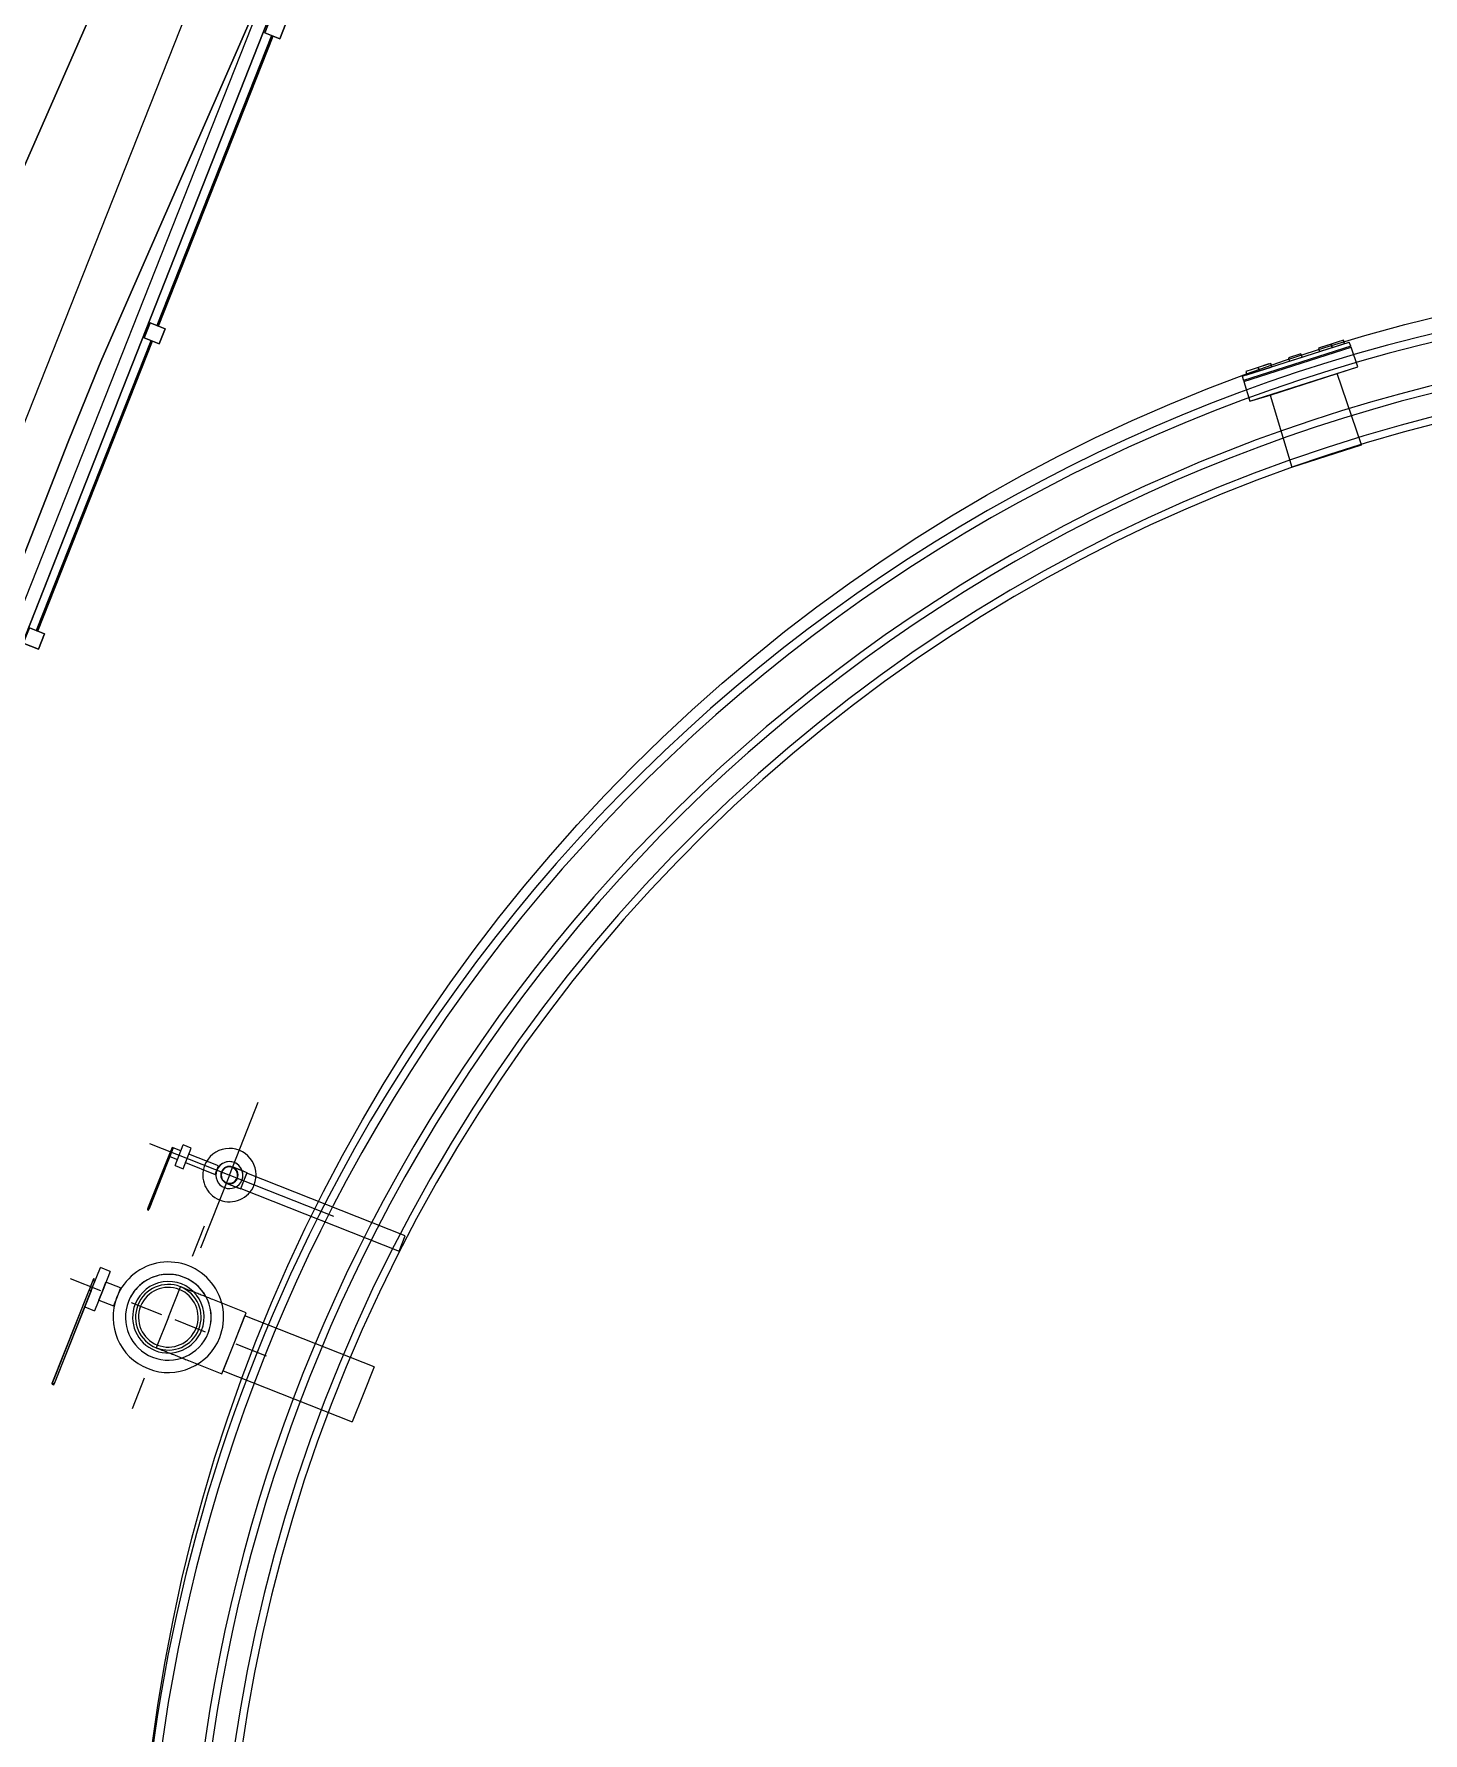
# Model space of a CAD drawing. Header units: metres. Extents: x -207 to 292, y -187 to 169.
# Drawn here: x -107.64 to -103.4, y -48.71 to -43.53 of the extents above; entities that cross this region are included whole.
import ezdxf

# ---------------------------------------------------------------- set-up
doc = ezdxf.new("R2010")
doc.units = ezdxf.units.M
doc.linetypes.add('Dash', pattern=[0.006, 0.003, -0.003])
for name, color, linetype, lineweight in [('A-GLAZ-CWMG', 7, 'Continuous', 9), ('C-TOPO', 7, 'Continuous', 9), ('C-TOPO-MINR', 7, 'Continuous', 9), ('CERCO INTERIOR', 7, 'Continuous', 9), ('EQUIPOS PIS', 7, 'Continuous', 9), ('P-SANR-FIXT', 7, 'Continuous', 9), ('P-SANR-FIXT-HDLN', 7, 'Dash', 9), ('solera', 7, 'Continuous', 35)]:
    doc.layers.add(name, color=color, linetype=linetype, lineweight=lineweight)
doc.layers.add('PR10-ARQ-PL-001-Emplazamiento-C-1_dwg', color=7, linetype='Continuous', lineweight=9, true_color=0x767676)

# ---------------------------------------------------------------- blocks, each defined once
blk = doc.blocks.new('Circular Mullion - 5mm-2127248-PLANTA EMPLAZAMIENTO ACTUALIZADO')
at = {"layer": 'A-GLAZ-CWMG'}
for p, q in [((-107.6478273724652, -45.39675011483385), (-107.9973915295227, -46.28009880061981)), ((-107.6455027706611, -45.39767002051003), (-107.9950669277186, -46.281018706296)), ((-107.9950669277186, -46.281018706296), (-107.6455027706611, -45.39767002051003)), ((-107.9927423259147, -46.28193861197219), (-107.6431781688572, -45.3985899261862)), ((-107.6455027706611, -45.39767002051003), (-107.647827372465, -45.39675011483385)), ((-107.6431781688571, -45.3985899261862), (-107.6455027706611, -45.39767002051003)), ((-107.9973915295225, -46.28009880061983), (-107.9950669277186, -46.28101870629602)), ((-107.9950669277186, -46.28101870629602), (-107.9927423259146, -46.28193861197219))]:
    blk.add_line(p, q, dxfattribs=at)
blk = doc.blocks.new('Rectangular Mullion - 50 x 50 mm-2128568-PLANTA EMPLAZAMIENTO ACTUALIZADO')
at = {"layer": 'A-GLAZ-CWMG'}
for p, q in [((0.025, 0.025), (-0.025, 0.025)), ((-0.025, 0.025), (-0.025, -0.025)), ((0.025, -0.025), (0.025, 0.025)), ((-0.025, -0.025), (0.025, -0.025))]:
    blk.add_line(p, q, dxfattribs=at)
blk = doc.blocks.new('Rectangular Mullion - 50 x 50 mm-2128569-PLANTA EMPLAZAMIENTO ACTUALIZADO')
at = {"layer": 'A-GLAZ-CWMG'}
for p, q in [((-0.025, -0.025), (-0.025, 0.025)), ((-0.025, 0.025), (0.025, 0.025)), ((0.025, 0.025), (0.025, -0.025)), ((0.025, -0.025), (-0.025, -0.025))]:
    blk.add_line(p, q, dxfattribs=at)
blk = doc.blocks.new('M_Tuberia Alimentación-01 - M_Tuberia Alimentación-01-2165010-PLANTA EMPLAZAMIENTO ACTUALIZADO')
at = {"layer": 'P-SANR-FIXT'}
for p, q in [((-0.2161958498840084, 0.06467941261838973), (-0.2484967248506126, 0.06467941261840707)), ((-0.2484967248506378, -2.08984948266195e-16), (-0.2484967248506378, 0.064679412618372)), ((-0.216195849884013, 0.064679412618372), (-0.216195849884013, 0)), ((0.2153809987350493, 0.0999999999999946), (0.1058930806477651, 0.1000000000000292)), ((0.2153809987350339, -9.992431805211765e-20), (0.2153809987350339, 0.1)), ((0.6387552651845145, 0.0900000000000142), (0.2153809987350147, 0.08999999999999686)), ((0.2153809987350339, -2.907980233978642e-16), (0.2153809987350339, 0.08999999999999958)), ((0.6387552651844991, 0.08999999999999958), (0.6387552651844991, 0)), ((-0.2484967248506126, 0.02500000000001164), (-0.2551027530488542, 0.02500000000001164)), ((-0.2551027530488791, 0.025), (-0.2551027530488791, -0.01183938774610819)), ((-0.2551027530488791, 0.0196284269089071), (-0.2551027530488791, -0.2959276251690544)), ((-0.2484967248506383, 0.0196284269089071), (-0.2551027530488791, 0.0196284269089071)), ((-0.2484967248506383, -0.01183938774610805), (-0.2484967248506383, 0.025)), ((-0.2484967248506383, -0.2959276251690544), (-0.2484967248506383, 0.01962842690890711)), ((-0.2484967248506378, -0.064679412618372), (-0.2484967248506378, 0)), ((-0.1681454552595636, 0.02964117536643666), (-0.2161958498840084, 0.02964117536643666)), ((-0.2161958498840128, -9.577328008610232e-17), (-0.2161958498840128, 0.02964117536643639)), ((-0.216195849884013, 2.08984948266195e-16), (-0.216195849884013, -0.064679412618372)), ((-0.2161958498840128, -0.02964117536643639), (-0.2161958498840128, 0)), ((-0.168145455259549, 0.02964117536643639), (-0.168145455259549, 2.632665229501576e-17)), ((-0.168145455259549, 8.260995393859444e-17), (-0.168145455259549, -0.02964117536643639)), ((0.2153809987350339, -0.1), (0.2153809987350339, 3.230089905684653e-16)), ((0.2153809987350339, -0.08999999999999958), (0.2153809987350339, 0)), ((0.6387552651844991, 2.907980233978642e-16), (0.6387552651844991, -0.08999999999999958)), ((-0.2551027530488791, -0.3168639335319202), (-0.2551027530488791, -0.01183938774610791)), ((-0.2484967248506383, -0.01183938774610819), (-0.2551027530488791, -0.01183938774610819)), ((-0.2484967248506383, -0.01183938774610792), (-0.2484967248506383, -0.3168639335319202)), ((-0.2161958498840084, -0.02964117536643666), (-0.1681454552594943, -0.02964117536643666)), ((-0.2484967248506126, -0.06467941261835508), (-0.2161958498840084, -0.06467941261837241)), ((0.1058930806477997, -0.1000000000000119), (0.2153809987350493, -0.1000000000000119)), ((0.2153809987350147, -0.08999999999999686), (0.6387552651845145, -0.08999999999997954)), ((-0.2551027530488791, -0.2959276251690544), (-0.2551027530488791, -0.3201223840802223)), ((-0.2484967248506383, -0.3201223840802223), (-0.2484967248506383, -0.2959276251690544)), ((-0.2551027530488791, -0.3168639335319202), (-0.2484967248506383, -0.3168639335319202)), ((-0.2551027530488542, -0.3201223840802253), (-0.2484967248506126, -0.320122384080208))]:
    blk.add_line(p, q, dxfattribs=at)
at = {"layer": 'P-SANR-FIXT', "flags": 128}
for points in [[(0.1058930806477651, 0.1000000000000292), (0.1016584868577093, 0.0999999999999946), (0.09743066751435345, 0.0999999999999946), (0.09321638622682085, 0.1000000000000119), (0.08902238494612975, 0.1000000000000292), (0.08485537317966364, 0.0999999999999946), (0.08072201725737642, 0.1000000000000119), (0.07662892966691989, 0.1000000000000119), (0.07258265847536605, 0.1000000000000119), (0.06858967685342914, 0.1000000000000119), (0.06465637271996402, 0.0999999999999946), (0.06078903852247259, 0.1000000000000119), (0.05699386117066697, 0.1000000000000292), (0.05327691213882145, 0.1000000000000119), (0.04964413775240228, 0.1000000000000292), (0.04610134967540053, 0.0999999999999946), (0.04265421561312942, 0.1000000000000292), (0.0393082502446242, 0.0999999999999946), (0.03606880640079217, 0.1000000000000292), (0.03294106650071826, 0.1000000000000119), (0.02993003426102641, 0.09999999999997727), (0.02704052669087523, 0.0999999999999946), (0.02427716638613692, 0.1000000000000119), (0.02164437413374399, 0.1000000000000292), (0.01914636183971788, 0.09999999999997727), (0.01678712579075545, 0.09999999999997727), (0.0145704402613279, 0.1000000000000119), (0.01249985147537109, 0.1000000000000119), (0.01057867193330931, 0.1000000000000119), (0.008809975112486155, 0.1000000000000119), (0.007196590550566635, 0.1000000000000119), (0.005741099318702072, 0.1000000000000119), (0.004445829892323855, 0.1000000000000119), (0.003312854426253762, 0.1000000000000119), (0.002343985439501921, 0.1000000000000292), (0.001540772915781781, 0.1000000000000119), (0.000904501823831015, 0.0999999999999946), (0.0004361900615926061, 0.0999999999999946), (0.000136586827998508, 0.1000000000000292), (6.171424400326941e-06, 0.0999999999999946)], [(0, -0.0999999999999946), (8.470316986340549e-05, -0.0999999999999946), (0.0003386771724411119, -0.0999999999999946), (0.0007615157035115772, -0.0999999999999946), (0.001352542311607067, -0.1000000000000119), (0.002110811480291705, -0.09999999999997727), (0.003035110140502366, -0.09999999999997727), (0.00412395961173961, -0.0999999999999946), (0.005375617967084145, -0.0999999999999946), (0.006788082820098316, -0.0999999999999946), (0.008359094528310925, -0.09999999999995994), (0.01008613980819155, -0.09999999999997727), (0.01196645575575822, -0.1000000000000119), (0.0139970342664772, -0.0999999999999946), (0.01617462684797501, -0.0999999999999946), (0.01849574981669175, -0.1000000000000119), (0.02095668987092177, -0.09999999999997727), (0.02355351003157866, -0.0999999999999946), (0.0262820559403931, -0.09999999999997727), (0.02913796250597943, -0.0999999999999946), (0.03211666088702932, -0.1000000000000119), (0.03521338580157817, -0.09999999999997727), (0.03842318315032044, -0.1000000000000119), (0.04174091794229608, -0.09999999999997727), (0.04516128250950324, -0.09999999999997727), (0.04867880499830917, -0.1000000000000119), (0.05228785812310553, -0.0999999999999946), (0.05598266816876322, -0.1000000000000119), (0.05975732422740239, -0.0999999999999946), (0.063605787654508, -0.09999999999997727), (0.06752190172962928, -0.1000000000000119), (0.07149940150561934, -0.1000000000000119), (0.07553192383127216, -0.0999999999999946), (0.0796130175311746, -0.0999999999999946), (0.08373615372593249, -0.0999999999999946), (0.08789473627717789, -0.0999999999999946), (0.0920821123400312, -0.09999999999997727), (0.09629158300593518, -0.09999999999997727), (0.1005164140198862, -0.0999999999999946), (0.1047498465534548, -0.1000000000000119), (0.1058930806477997, -0.1000000000000119)]]:
    blk.add_lwpolyline(points, dxfattribs=at)
at = {"layer": 'P-SANR-FIXT'}
for centre, radius, start, end in [((-4.354376835101458e-20, 0), 0.1684943366687442, 359.9999999999994, 179.9999999999996), ((-3.922863485453557e-20, 0), 0.1684943366687442, 359.9999999999994, 179.9999999999996), ((-2.14629510331909e-20, 0), 0.1684943366687442, 359.9999999999994, 179.9999999999996), ((-1.714781753671192e-20, 0), 0.1684943366687442, 359.9999999999994, 179.9999999999996), ((-3.51032895246632e-20, 0), 0.1684943366687438, 359.9999999999994, 179.9999999999996), ((-2.558829636306329e-20, 0), 0.1684943366687438, 359.9999999999994, 179.9999999999996), ((-2.558829636306328e-20, 0), 0.1307901465824301, 2.289999370653732e-13, 180.0000000000001), ((-2.14629510331909e-20, 0), 0.1307901465824303, 359.9999999999994, 179.9999999999996), ((-3.922863485453557e-20, 0), 0.1307901465824303, 359.9999999999994, 179.9999999999996), ((-3.510328952466319e-20, 0), 0.1307901465824303, 359.9999999999994, 179.9999999999996), ((-5.123787571314483e-20, 0), 0.1089864609012005, 359.9999999999994, 179.9999999999997), ((-4.354376835101458e-20, 0), 0.1089864609012005, 359.9999999999994, 179.9999999999997), ((-1.714781753671191e-20, 0), 0.1089864609012005, 359.9999999999994, 179.9999999999997), ((-9.453710174581649e-21, 0), 0.1089864609012005, 359.9999999999994, 179.9999999999997), ((-5.364550253076481e-20, -9.992431805211765e-20), 0.09999999999999994, 4.198332179531842e-13, 180.0000000000002), ((1.266451756575433e-20, 0), 0.09097914548139877, 4.007498898644031e-13, 180.0000000000002), ((3.194560519766427e-20, 0), 0.09097914548139877, 4.007498898644031e-13, 180.0000000000002), ((4.048186923820066e-20, 0), 0.09097914548139877, 4.007498898644031e-13, 180.0000000000002), ((4.627881552135246e-20, 0), 0.09097914548139877, 4.007498898644031e-13, 180.0000000000002), ((-4.354376835101458e-20, 0), 0.1684943366687442, 179.9999999999999, 359.9999999999994), ((-3.922863485453557e-20, 0), 0.1684943366687442, 179.9999999999999, 359.9999999999994), ((-2.14629510331909e-20, 0), 0.1684943366687442, 179.9999999999999, 359.9999999999994), ((-1.714781753671192e-20, 0), 0.1684943366687442, 179.9999999999999, 359.9999999999994), ((-3.51032895246632e-20, 0), 0.1684943366687438, 179.9999999999999, 359.9999999999994), ((-2.558829636306329e-20, 0), 0.1684943366687438, 179.9999999999999, 359.9999999999994), ((-2.558829636306328e-20, 0), 0.1307901465824301, 180.0000000000004, 2.544443745170813e-13), ((-2.14629510331909e-20, 0), 0.1307901465824303, 180, 359.9999999999994), ((-3.922863485453557e-20, 0), 0.1307901465824303, 180, 359.9999999999994), ((-3.510328952466319e-20, 0), 0.1307901465824303, 180, 359.9999999999994), ((-5.123787571314483e-20, 0), 0.1089864609012005, 180, 359.9999999999994), ((-4.354376835101458e-20, 0), 0.1089864609012005, 180, 359.9999999999994), ((-1.714781753671191e-20, 0), 0.1089864609012005, 180, 359.9999999999994), ((-9.453710174581649e-21, 0), 0.1089864609012005, 180, 359.9999999999994), ((1.266451756575433e-20, 0), 0.09097914548139877, 180.0000000000002, 5.088887490341627e-14), ((3.194560519766427e-20, 0), 0.09097914548139877, 180.0000000000002, 5.088887490341627e-14), ((4.048186923820066e-20, 0), 0.09097914548139877, 180.0000000000002, 5.088887490341627e-14), ((4.627881552135246e-20, 0), 0.09097914548139877, 180.0000000000002, 5.088887490341627e-14), ((-5.364550253076481e-20, -9.992431805211765e-20), 0.09999999999999994, 180.0000000000002, 359.9999999999994)]:
    blk.add_arc(centre, radius, start, end, dxfattribs=at)
at = {"layer": 'P-SANR-FIXT-HDLN'}
for p, q in [((-1.811953281616791e-20, 1.041147840717393e-15), (0, 0.30096049188159)), ((-0.3222281381753473, 0), (0, 1.041147840717393e-15)), ((0.3222281381753473, 0), (0, 1.041147840717393e-15)), ((-1.811953281616803e-20, 1.041147840717393e-15), (0, -0.30096049188159))]:
    blk.add_line(p, q, dxfattribs=at)
blk = doc.blocks.new('M_Estanque-Terraza - M_Estanque-Terraza-2331352-PLANTA EMPLAZAMIENTO ACTUALIZADO')
at = {"layer": 'P-SANR-FIXT'}
for p, q in [((3.616896543635101, -3.280770244174597), (3.462301177076958, -3.440858432617119)), ((3.616896543635101, -3.280770244174597), (3.462301177076958, -3.440858432617119)), ((3.54118734233202, -3.362348317609074), (3.616896543635134, -3.28077024417459)), ((3.779267649743266, -3.443141350282791), (3.616896543635134, -3.28077024417459)), ((3.462301177076986, -3.440858432617106), (3.54118734233202, -3.362348317609074)), ((3.825611749292637, -3.396797250733406), (3.585541558749922, -3.645397210477865)), ((3.825611749292635, -3.396797250733405), (3.585541558749921, -3.645397210477863)), ((3.825611749292662, -3.396797250733394), (3.779267649743266, -3.443141350282791)), ((3.869820985627254, -3.441006487067968), (3.825611749292662, -3.396797250733394)), ((3.462301177076986, -3.440858432617106), (3.630240040976676, -3.597463956752343)), ((3.779267649743269, -3.443141350282773), (3.630240040976615, -3.597463956752365)), ((3.779267649743269, -3.443141350282772), (3.630240040976616, -3.597463956752363)), ((3.869820985627201, -3.441006487067972), (3.631266744109884, -3.688036635642471)), ((3.869820985627201, -3.441006487067972), (3.631266744109884, -3.688036635642471)), ((3.633987757404742, -3.690574021589509), (3.87245178786179, -3.443637289302559)), ((3.633987757404744, -3.690574021589507), (3.872451787861789, -3.44363728930256)), ((3.881652700575787, -3.452838202016558), (3.643504172394239, -3.699448222133159)), ((3.881652700575787, -3.452838202016558), (3.643504172394239, -3.699448222133157)), ((3.871232825018903, -3.463628299021639), (3.857339657609723, -3.478015095028412)), ((3.87915197117117, -3.471275729566903), (3.871232825018951, -3.46362829902166)), ((3.881652700575819, -3.452838202016586), (3.872451787861839, -3.443637289302571)), ((3.839408691423004, -3.496583154070313), (3.815691571126634, -3.521142951093022)), ((3.839408691423013, -3.496583154070303), (3.815691571126642, -3.521142951093012)), ((3.843477905944993, -3.492369359079476), (3.819760785648623, -3.516929156102186)), ((3.843477905945002, -3.492369359079466), (3.819760785648632, -3.516929156102175)), ((3.823610717278876, -3.528790381638299), (3.847327837575246, -3.504230584615589)), ((3.823610717278886, -3.52879038163829), (3.847327837575256, -3.504230584615581)), ((3.827679931800866, -3.524576586647462), (3.851397052097235, -3.500016789624754)), ((3.827679931800875, -3.524576586647454), (3.851397052097245, -3.500016789624744)), ((3.857339657609723, -3.478015095028412), (3.843446490200543, -3.492401891035185)), ((3.843446490200558, -3.492401891035179), (3.851365636352846, -3.500049321580457)), ((3.851397052097273, -3.500016789624771), (3.84347790594502, -3.492369359079493)), ((3.851397052097273, -3.500016789624771), (3.84347790594502, -3.492369359079458)), ((3.851365636352786, -3.500049321580462), (3.865258803761966, -3.485662525573689)), ((3.865258803761966, -3.485662525573689), (3.879151971171145, -3.471275729566916)), ((3.776471603894194, -3.561756416068087), (3.748685269075835, -3.590530008081632)), ((3.776471603894194, -3.561756416068087), (3.748685269075835, -3.590530008081632)), ((3.776471603894195, -3.561756416068085), (3.748685269075835, -3.590530008081631)), ((3.776471603894195, -3.561756416068085), (3.748685269075835, -3.590530008081632)), ((3.756604415228077, -3.598177438626909), (3.784390750046437, -3.569403846613363)), ((3.756604415228076, -3.598177438626909), (3.784390750046436, -3.569403846613363)), ((3.756604415228076, -3.598177438626909), (3.784390750046436, -3.569403846613363)), ((3.756604415228076, -3.598177438626909), (3.784390750046436, -3.569403846613363)), ((3.784390750046453, -3.569403846613377), (3.776471603894235, -3.561756416068082)), ((3.784390750046453, -3.569403846613377), (3.776471603894235, -3.561756416068082)), ((3.815691571126661, -3.521142951093029), (3.823610717278914, -3.528790381638325)), ((3.815691571126661, -3.521142951092995), (3.823610717278914, -3.528790381638325)), ((3.630240040976676, -3.597463956752343), (3.585541558749945, -3.6453972104779)), ((3.748685269075875, -3.590530008081653), (3.756604415228094, -3.598177438626931)), ((3.748685269075875, -3.590530008081653), (3.756604415228094, -3.598177438626931)), ((3.585541558749945, -3.6453972104779), (3.631266744109917, -3.688036635642472)), ((3.667817215360306, -3.674271329121306), (3.653924047951126, -3.688658125128079)), ((3.681710382769485, -3.659884533114533), (3.667817215360306, -3.674271329121306)), ((3.675736361512548, -3.681918759666582), (3.689629528921727, -3.667531963659809)), ((3.705396087321405, -3.635357268047533), (3.681678967025035, -3.659917065070242)), ((3.705396087321405, -3.635357268047533), (3.681678967025035, -3.659917065070242)), ((3.68167896702509, -3.659917065070224), (3.689598113177343, -3.667564495615502)), ((3.68167896702509, -3.659917065070224), (3.689598113177343, -3.667564495615502)), ((3.68962952892177, -3.667531963659833), (3.681710382769517, -3.659884533114538)), ((3.709465301843394, -3.631143473056697), (3.685748181547023, -3.655703270079407)), ((3.709465301843394, -3.631143473056696), (3.685748181547023, -3.655703270079407)), ((3.689598113177277, -3.66756449561552), (3.713315233473648, -3.643004698592811)), ((3.689598113177277, -3.66756449561552), (3.713315233473648, -3.64300469859281)), ((3.693667327699266, -3.663350700624683), (3.717384447995637, -3.638790903601974)), ((3.693667327699265, -3.663350700624683), (3.717384447995636, -3.638790903601974)), ((3.717384447995633, -3.638790903601983), (3.709465301843414, -3.631143473056705)), ((3.717384447995633, -3.638790903601983), (3.709465301843414, -3.631143473056705)), ((3.633987757404741, -3.690574021589525), (3.643504172394256, -3.699448222133149)), ((3.653924047951159, -3.688658125128075), (3.661843194103412, -3.69630555567337)), ((3.661843194103367, -3.696305555673356), (3.675736361512547, -3.681918759666583))]:
    blk.add_line(p, q, dxfattribs=at)
for centre, radius, start, end in [((-1.696641881242665e-15, 0), 5.151627146850166, 8.142219984546603e-13, 180.0000000000002), ((-1.242570705970596e-15, 0), 5.151627146850166, 8.142219984546603e-13, 180.0000000000002), ((-1.242570705970596e-15, 0), 5.126627146850165, 359.9999999999996, 180.0000000000002), ((-1.656194243939091e-15, 0), 5.126627146850165, 359.9999999999996, 180.0000000000002), ((-2.165734258596785e-15, 0), 4.998277258842649, 359.9999999999996, 180.0000000000002), ((-2.165734258596785e-15, 0), 4.975544739836833, 359.9999999999991, 179.9999999999998), ((-3.248601387895178e-15, 0), 4.905907101428718, 1.017777498068325e-12, 180.0000000000002), ((-3.248601387895178e-15, 0), 4.88317458242289, 1.024138607431252e-12, 180.0000000000002), ((-3.248601387895178e-15, 0), 4.905907101428718, 180.0000000000004, 5.088887490341627e-14), ((-3.248601387895178e-15, 0), 4.88317458242289, 180.0000000000004, 5.088887490341627e-14), ((-1.696641881242664e-15, 0), 5.151627146850165, 223.863765955861, 3.81666561775622e-14), ((-1.242570705970596e-15, 0), 5.151627146850165, 223.8637659558614, 5.088887490341627e-14), ((-1.242570705970596e-15, 0), 5.126627146850164, 223.8805470118528, 5.088887490341627e-14), ((-1.656194243939091e-15, 0), 5.126627146850164, 223.8805470118528, 5.088887490341627e-14), ((-2.165734258596785e-15, 0), 4.998277258842649, 223.9693490984683, 5.088887490341627e-14), ((-1.624300693947589e-15, 0), 4.975544739836824, 223.9855556571672, 359.9999999999993)]:
    blk.add_arc(centre, radius, start, end, dxfattribs=at)
blk = doc.blocks.new('M_Tuberia Alimentación-02 - M_Tuberia Alimentación-02-2167664-PLANTA EMPLAZAMIENTO ACTUALIZADO')
at = {"layer": 'P-SANR-FIXT'}
for p, q in [((-2.643505027880703e-19, 8.472816166344263e-16), (0, 0.2389936257055457)), ((-0.2621750980009191, 3.014020239089018e-19), (0.3414942734020562, 1.950509555442414e-15)), ((-0.1897114651898784, 0.01385887385455112), (-0.1933912728527299, 0.01385887385456845)), ((-0.1933912728528042, 0.01385887385455386), (-0.1933912728528042, -4.591808704101918e-16)), ((-0.1933912728528042, 0.006461004050486624), (-0.1933912728528042, -0.1828042598845548)), ((-0.1897114651899315, 0.006461004050486624), (-0.1933912728528042, 0.006461004050486624)), ((-0.1650425307490551, 0.01390009744740905), (-0.1897114651898438, 0.01390009744739173)), ((-0.1897114651899315, 0.01390009744739998), (-0.1897114651899315, 0)), ((-0.1897114651899315, -3.704510656565851e-16), (-0.1897114651899315, 0.01385887385455386)), ((-0.1897114651899315, -0.1828042598845548), (-0.1897114651899315, 0.006461004050486612)), ((-0.1897114651899315, 4.491245403046258e-17), (-0.1897114651899315, -0.01390009744739998)), ((-0.138379454093007, 0.03380192890178446), (-0.1650425307490204, 0.03380192890180179)), ((-0.1650425307491191, -1.092170456852954e-16), (-0.1650425307491191, 0.03380192890179299)), ((-0.1650425307491191, -4.491245403046258e-17), (-0.1650425307491191, 0.01390009744739998)), ((-0.1650425307491191, -0.01390009744739998), (-0.1650425307491191, 0)), ((-0.1650425307491191, -0.03380192890179299), (-0.1650425307491191, 0)), ((-0.1383794540930494, -1.092170456852954e-16), (-0.1383794540930494, 0.03380192890179299)), ((-0.0410583655958536, 0.01390009744740905), (-0.1383794540929724, 0.01390009744739173)), ((-0.1383794540930493, -4.491245403046302e-17), (-0.1383794540930493, 0.01390009744740012)), ((-0.1383794540930494, -0.03380192890179299), (-0.1383794540930494, 0)), ((-0.1383794540930493, -0.01390009744740012), (-0.1383794540930493, 0)), ((-0.04105836559595109, -4.491245403046302e-17), (-0.04105836559595109, 0.01390009744740012)), ((-0.04105836559595109, -0.01390009744740012), (-0.04105836559595109, 0)), ((-2.643505027880722e-19, 8.472816166344263e-16), (0, -0.2389936257055457)), ((0.04738928398605149, 0.02641715653502388), (0.04214382561196035, 0.02641715653502388)), ((0.0473892839859497, -1.732282441266471e-16), (0.0473892839859497, 0.02641715653503993)), ((0.566057269048424, 0.02500000000001164), (0.04738928398605149, 0.02500000000001164)), ((0.0473892839859497, -8.077722872162979e-17), (0.0473892839859497, 0.02500000000000014)), ((0.0473892839859497, -0.02641715653503994), (0.0473892839859497, 8.284031934607364e-17)), ((0.0473892839859497, -0.02500000000000014), (0.0473892839859497, 0)), ((0.5660572690483285, -8.077722872162979e-17), (0.5660572690483285, 0.02500000000000014)), ((0.5660572690483285, -0.02500000000000014), (0.5660572690483285, 0)), ((-0.1933912728528042, -0.1859654784972582), (-0.1933912728528042, -2.707167823245982e-16)), ((-0.1897114651899315, -4.591808704101918e-16), (-0.1933912728528042, -4.591808704101918e-16)), ((-0.1897114651899315, -2.67404326718515e-16), (-0.1897114651899315, -0.1859654784972582)), ((-0.1897114651898784, -0.01390009744742638), (-0.1650425307490204, -0.01390009744739173)), ((-0.1650425307490204, -0.03380192890176714), (-0.1383794540929724, -0.03380192890178446)), ((-0.1383794540929377, -0.01390009744739173), (-0.04105836559588825, -0.01390009744739173)), ((0.04214382561196035, -0.02641715653505853), (0.04738928398605149, -0.02641715653502388)), ((0.04738928398605149, -0.02500000000001164), (0.566057269048424, -0.02499999999997699)), ((-0.1933912728528042, -0.1828042598845547), (-0.1933912728528042, -0.1904910760853377)), ((-0.1897114651899315, -0.1828042598845547), (-0.1933912728528042, -0.1828042598845547)), ((-0.1933912728528042, -0.1859654784972584), (-0.1933912728528042, -0.1904909652471099)), ((-0.1933912728527299, -0.1904910760853343), (-0.1897114651898784, -0.1904910760853343)), ((-0.1897114651899315, -0.1904910760853377), (-0.1897114651899315, -0.1828042598845548)), ((-0.1897114651899315, -0.1904909652471099), (-0.1897114651899315, -0.1859654784972583))]:
    blk.add_line(p, q, dxfattribs=at)
at = {"layer": 'P-SANR-FIXT', "flags": 128}
for points in [[(0.04214382561196035, 0.02641715653502388), (0.04045852208566057, 0.02641715653504121), (0.03877591468550845, 0.02641715653502388), (0.0370986952243753, 0.02641715653502388), (0.03542954689557937, 0.02641715653502388), (0.03377113998050454, 0.02641715653507586), (0.03212612757631696, 0.02641715653504121), (0.03049714135202685, 0.02641715653504121), (0.0288867873380239, 0.02641715653504121), (0.02729764175722939, 0.02641715653502388), (0.02573224690368661, 0.02641715653502388), (0.02419310707499999, 0.02641715653502388), (0.02268268456676633, 0.02641715653502388), (0.02120339573267102, 0.02641715653502388), (0.01975760711936273, 0.02641715653505853), (0.01834763168012623, 0.02641715653504121), (0.01697572507497662, 0.02641715653505853), (0.01564408206174903, 0.02641715653505853), (0.01435483298525287, 0.02641715653504121), (0.01311004036896047, 0.02641715653505853), (0.01191169561546767, 0.02641715653504121), (0.01076171582085463, 0.02641715653504121), (0.009661940707313079, 0.02641715653502388), (0.008614129680623864, 0.02641715653504121), (0.007619959014771666, 0.02641715653502388), (0.006681019170766013, 0.02641715653502388), (0.0057988122520248, 0.02641715653502388), (0.004974749601552776, 0.02641715653504121), (0.004210149543687112, 0.02641715653505853), (0.003506235275469226, 0.02641715653505853), (0.002864132909514047, 0.02641715653505853), (0.002284869672638888, 0.02641715653505853), (0.001769372262538946, 0.02641715653502388), (0.001318465364969688, 0.02641715653504121), (0.000932870334866675, 0.02641715653504121), (0.0006132040420265184, 0.02641715653505853), (0.0003599778843290551, 0.02641715653502388), (0.0001735969695402673, 0.02641715653502388), (5.435946742854867e-05, 0.02641715653502388), (2.456132540828549e-06, 0.02641715653504121)], [(6.930349627509714e-14, -0.02641715653504121), (3.371056549185596e-05, -0.02641715653504121), (0.0001347883318924687, -0.02641715653502388), (0.0003030715965765921, -0.02641715653502388), (0.0005382911421083918, -0.02641715653502388), (0.0008400706673784953, -0.02641715653504121), (0.001207927389608813, -0.02641715653502388), (0.001641272816428136, -0.02641715653505853), (0.002139413687637352, -0.02641715653502388), (0.002701553084134685, -0.02641715653505853), (0.003326791702822811, -0.02641715653505853), (0.004014129295141538, -0.02641715653505853), (0.004762466267701348, -0.02641715653502388), (0.005570605440998224, -0.02641715653504121), (0.006437253964615775, -0.02641715653502388), (0.007361025385934591, -0.02641715653502388), (0.00834044186767087, -0.02641715653505853), (0.009373936552338456, -0.02641715653505853), (0.01045985606902559, -0.02641715653505853), (0.01159646317808565, -0.02641715653502388), (0.0127819395505885, -0.02641715653502388), (0.01401438867730012, -0.02641715653500655), (0.01529183890244312, -0.02641715653505853), (0.01661224657825333, -0.02641715653505853), (0.01797349933399101, -0.02641715653502388), (0.01937341945576845, -0.02641715653502388), (0.02080976736995162, -0.02641715653504121), (0.02228024522628948, -0.02641715653505853), (0.02378250057394471, -0.02641715653502388), (0.02531413012474286, -0.02641715653502388), (0.02687268359816499, -0.02641715653502388), (0.02845566764118803, -0.02641715653504121), (0.03006054981694361, -0.02641715653504121), (0.03168476265637364, -0.02641715653502388), (0.03332570776539815, -0.02641715653502388), (0.0349807599818082, -0.02641715653504121), (0.03664727157526577, -0.02641715653502388), (0.03832257648257892, -0.02641715653502388), (0.04000399457340136, -0.02641715653502388), (0.04168883593738137, -0.02641715653502388), (0.04214382561196035, -0.02641715653505853)]]:
    blk.add_lwpolyline(points, dxfattribs=at)
at = {"layer": 'P-SANR-FIXT'}
for centre, radius, start, end in [((0, 0), 0.08135233843567118, 359.9999999999994, 179.9999999999996), ((0, 0), 0.08135233843567118, 359.9999999999994, 179.9999999999996), ((0, 0), 0.08135233843568421, 359.9999999999994, 179.9999999999996), ((0, 0), 0.08135233843568421, 359.9999999999994, 179.9999999999996), ((0, 0), 0.08135233843567118, 179.9999999999999, 359.9999999999994), ((0, 0), 0.08135233843567118, 179.9999999999999, 359.9999999999994), ((0, 0), 0.08135233843568421, 180, 359.9999999999994), ((0, 0), 0.08135233843568421, 180, 359.9999999999994), ((0, 0), 0.04105836559595545, 2.353610464283002e-13, 180), ((0, 0), 0.04105836559595109, 359.9999999999994, 179.9999999999996), ((0, 0), 0.04105836559595109, 359.9999999999994, 179.9999999999996), ((0, 0), 0.04105836559594278, 359.9999999999994, 179.9999999999996), ((0, 0), 0.04105836559594278, 359.9999999999994, 179.9999999999996), ((0, 0), 0.04105836559595551, 359.9999999999994, 179.9999999999996), ((0, 0), 0.04105836559595546, 180.0000000000004, 2.035554996136651e-13), ((0, 0), 0.04105836559595109, 179.9999999999999, 359.9999999999994), ((0, 0), 0.04105836559595109, 179.9999999999999, 359.9999999999994), ((0, 0), 0.04105836559594279, 179.9999999999999, 359.9999999999994), ((0, 0), 0.04105836559594279, 179.9999999999999, 359.9999999999994), ((0, 0), 0.04105836559595552, 179.9999999999999, 359.9999999999994), ((-2.076632604713839e-18, -2.51586847816659e-18), 0.02641715653503992, 4.452776554048924e-14, 179.9999999999999), ((1.392423537617156e-19, 0), 0.02499999999999947, 2.289999370653732e-13, 180), ((1.476276369569623e-20, 0), 0.02499999999999951, 359.9999999999994, 179.9999999999995), ((1.392423537617156e-19, 0), 0.02499999999999947, 180.0000000000004, 2.035554996136651e-13), ((1.476276369569623e-20, 0), 0.02499999999999952, 179.9999999999999, 359.9999999999994), ((-2.076632604713839e-18, -2.51586847816659e-18), 0.02641715653503992, 180.0000000000002, 359.9999999999994)]:
    blk.add_arc(centre, radius, start, end, dxfattribs=at)
blk = doc.blocks.new('YADRAN_LASQUEMAS_ARQ_MO_002_TERRAZAS_rvt-1-PLANTA EMPLAZAMIENTO ACTUALIZADO')
at = {"layer": 'A-GLAZ-CWMG', "lineweight": 9, "extrusion": (0, 0, -1), "rotation": 111.5900000000005}
for name, p in [('Rectangular Mullion - 50 x 50 mm-2128568-PLANTA EMPLAZAMIENTO ACTUALIZADO', (106.9003791729618, -43.51474255930722)), ('Rectangular Mullion - 50 x 50 mm-2128569-PLANTA EMPLAZAMIENTO ACTUALIZADO', (106.9003791729618, -43.51474255930722)), ('Rectangular Mullion - 50 x 50 mm-2128568-PLANTA EMPLAZAMIENTO ACTUALIZADO', (107.2683414434306, -44.44458328088885)), ('Rectangular Mullion - 50 x 50 mm-2128569-PLANTA EMPLAZAMIENTO ACTUALIZADO', (107.2683414434306, -44.44458328088885)), ('Rectangular Mullion - 50 x 50 mm-2128568-PLANTA EMPLAZAMIENTO ACTUALIZADO', (107.6363037138994, -45.37442400247049)), ('Rectangular Mullion - 50 x 50 mm-2128569-PLANTA EMPLAZAMIENTO ACTUALIZADO', (107.6363037138994, -45.37442400247049))]:
    blk.add_blockref(name, p, dxfattribs=at)
at = {"layer": 'A-GLAZ-CWMG', "lineweight": 9}
for p in [(0.735924540937781, 1.859681443162776), (0.735924540937781, 1.859681443162776), (0.735924540937781, 1.859681443162776), (0.735924540937781, 1.859681443162776), (0.3679622704695966, 0.9298407215797596), (0.3679622704695966, 0.9298407215797596), (0.3679622704695966, 0.9298407215797596), (0.3679622704695966, 0.9298407215797596)]:
    blk.add_blockref('Circular Mullion - 5mm-2127248-PLANTA EMPLAZAMIENTO ACTUALIZADO', p, dxfattribs=at)
at = {"layer": 'P-SANR-FIXT', "lineweight": 9}
for name, p, rotation in [('M_Estanque-Terraza - M_Estanque-Terraza-2331352-PLANTA EMPLAZAMIENTO ACTUALIZADO', (-102.1689803431953, -49.45501956462342), 151.7302884607839), ('M_Tuberia Alimentación-02 - M_Tuberia Alimentación-02-2167664-PLANTA EMPLAZAMIENTO ACTUALIZADO', (-107.0403649416846, -47.00973221642133), 338.4099999999987), ('M_Tuberia Alimentación-01 - M_Tuberia Alimentación-01-2165010-PLANTA EMPLAZAMIENTO ACTUALIZADO', (-107.2265687189157, -47.44295856316386), 338.4099999999997)]:
    blk.add_blockref(name, p, dxfattribs=dict(at, rotation=rotation))
blk = doc.blocks.new('PR10-ARQ-PL-001-Emplazamiento-C-1_dwg-674643-PLANTA EMPLAZAMIENTO ACTUALIZADO')
at = {"layer": 'C-TOPO', "flags": 128}
for points in [[(-108.7133642578126, -49.20105263671879), (-108.6540469482423, -48.40346411132816), (-108.5643873046876, -47.94910579833991), (-108.5336449951173, -47.79329205322269), (-108.4992098876955, -47.61880502929692), (-108.2510947998048, -46.85847469482429), (-107.9483783935548, -46.09108432617191), (-107.3876312255861, -44.66959434814457), (-107.3791852294923, -44.64817239990238), (-106.9371284912111, -43.5275617309571), (-106.8874105957033, -43.40152756347661), (-106.1684498291017, -41.57895043945316), (-105.7577772216798, -40.53788840332038), (-105.7513218017579, -40.52152661132816), (-104.6852008300783, -37.81888925170902), (-104.6432312988283, -37.71250039672855), (-103.5346012939454, -34.9021021728516), (-102.6257823486329, -32.59823814697269), (-102.575673779297, -32.47122729492191), (-101.8007536376954, -30.50677510986332)], [(-101.8007536376954, -30.50677510986332), (-102.575673779297, -32.47122729492191), (-102.6257823486329, -32.59823814697269), (-103.5346012939454, -34.9021021728516), (-104.6432312988283, -37.71250039672855), (-104.6852008300783, -37.81888925170902), (-105.7513218017579, -40.52152661132816), (-105.7577772216798, -40.53788840332038), (-106.1684498291017, -41.57895043945316), (-106.8874105957033, -43.40152756347661), (-106.9371284912111, -43.5275617309571), (-107.3791852294923, -44.64817239990238), (-107.3876312255861, -44.66959434814457), (-107.9483783935548, -46.09108432617191), (-108.2510947998048, -46.85847469482429), (-108.4992098876955, -47.61880502929692), (-108.5336449951173, -47.79329205322269), (-108.5643873046876, -47.94910579833991), (-108.6540469482423, -48.40346411132816), (-108.7133642578126, -49.20105263671879)]]:
    blk.add_lwpolyline(points, dxfattribs=at)
at = {"layer": 'C-TOPO-MINR', "color": 9, "true_color": 0xc0c0c0, "flags": 128}
for points in [[(-109.227921614661, -49.79488718675838), (-109.1343330497001, -48.64657965362199), (-109.1288123795175, -48.22471768079858), (-109.1259533376415, -48.00624401613293), (-109.1045904175062, -47.93429972565503), (-109.0765337999448, -47.84963835943926), (-108.9512412570293, -47.4854239481302), (-108.6017806955357, -46.30973737409827), (-108.4716764610823, -45.93377342988878), (-108.2122422856622, -45.27173820929283), (-107.6704740228254, -43.94625453807369), (-107.6662861500728, -43.93600853931085), (-107.42950165266, -43.39602228267894), (-107.4028021016684, -43.33213083256106), (-106.2680505179296, -41.83143915118561), (-106.0548165496294, -41.76303924513195), (-106.1156912323549, -41.44715466127138), (-106.1159434531988, -41.44584586305273), (-106.2920762525132, -40.53187582617446)], [(-105.8192061936426, -40.70650957106213), (-105.4162355629731, -42.79756293311316), (-106.8277751856677, -43.25034809840827), (-106.9370375329757, -43.39484588809391), (-106.9869367098883, -43.51425354306319), (-107.429466680909, -44.52344166606067), (-107.4372934568513, -44.54259056130142), (-107.5324163826732, -44.77531715970953), (-108.0375288912018, -46.06428485437814), (-108.290838911474, -46.79627820362919), (-108.3304471231043, -46.92953170278268), (-108.578462843149, -47.65049160486124), (-108.6340007230946, -47.81807819232598), (-108.6762884753927, -47.9604914165354), (-108.6819479289645, -48.39295852105758), (-108.6880729005978, -48.86099818494824)]]:
    blk.add_lwpolyline(points, dxfattribs=at)
at = {"layer": 'CERCO INTERIOR', "flags": 128}
blk.add_lwpolyline([(-43.8501135507226, 6.192840703725815), (-70.4225922434032, -61.10848199129105), (-71.6346135160327, -63.46760289549827), (-73.52785289891065, -65.1069300711155), (-75.97924361668528, -65.97896443724632), (-78.56613209724426, -65.77922472119332), (-105.4009046242386, -55.12055327296257), (-107.4035366965085, -53.51167422533036), (-108.6118286728859, -51.26825620532036), (-108.7585143244266, -48.65641584396362), (-108.245114544183, -46.18098309278488), (-80.71544982075693, 23.35949488520622), (-79.5767713738978, 25.61509215712547), (-77.83643313609065, 27.14967777371406), (-75.59636920437217, 28.06677536725998), (-72.9858618478477, 27.98152061343193), (-46.01186226159334, 17.33502841353416), (-43.99679920203985, 15.68169510245323), (-42.73754017733037, 13.6508050096035), (-42.33850548125804, 11.13883450627327), (-42.97621513582766, 8.657312128543854)], close=True, dxfattribs=at)
blk.add_lwpolyline([(-108.0591561734676, -46.25460023999214), (-80.53282672964036, 23.27745275497436), (-79.41559578590096, 25.49056487321854), (-77.72944989003241, 26.97736507177353), (-75.56016244076193, 27.86548628807068), (-73.02704044401646, 27.78275880813599), (-46.11447003439069, 17.16051237463951), (-44.1492990026623, 15.54811482906342), (-42.92874391198158, 13.57964512348175), (-42.54253769747913, 11.14843142390251), (-43.16769891478121, 8.71573883652687), (-44.03861335240305, 6.25968249320984)], dxfattribs=at)
at = {"layer": 'EQUIPOS PIS'}
blk.add_circle((-102.1697651340812, -49.40301734089851), 5.147159958258271, dxfattribs=at)
at = {"layer": 'solera'}
blk.add_arc((-101.9498930408806, -49.38528989076615), 7.835552821608312, 161.8545782991033, 248.7260665643589, dxfattribs=at)

msp = doc.modelspace()

# ---------------------------------------------------------------- linework, layer by layer
at = {"layer": 'C-TOPO'}
for p, q in [((-107.3791852294923, -44.64817239990238), (-106.9371284912111, -43.5275617309571)), ((-106.9371284912111, -43.5275617309571), (-107.3791852294923, -44.64817239990238)), ((-107.9483783935548, -46.09108432617191), (-107.387631225586, -44.66959434814457)), ((-107.387631225586, -44.66959434814457), (-107.9483783935548, -46.09108432617191)), ((-107.387631225586, -44.66959434814457), (-107.3791852294923, -44.64817239990238)), ((-107.3791852294923, -44.64817239990238), (-107.387631225586, -44.66959434814457))]:
    msp.add_line(p, q, dxfattribs=at)
at = {"layer": 'C-TOPO-MINR', "color": 9, "true_color": 0xc0c0c0, "flags": 128}
for points in [[(-106.2680505179296, -41.83143915118561), (-107.4028021016684, -43.33213083256106), (-107.42950165266, -43.39602228267894), (-107.6662861500728, -43.93600853931085), (-107.6704740228254, -43.94625453807369), (-108.2122422856622, -45.27173820929283), (-108.4716764610823, -45.93377342988878), (-108.6017806955357, -46.30973737409827), (-108.9512412570293, -47.4854239481302), (-109.0765337999448, -47.84963835943926), (-109.1045904175062, -47.93429972565503), (-109.1259533376415, -48.00624401613293), (-109.1288123795175, -48.22471768079858), (-109.1343330497001, -48.64657965362199), (-109.227921614661, -49.79488718675838)], [(-108.6880729005978, -48.86099818494841), (-108.6819479289645, -48.39295852105758), (-108.6762884753927, -47.9604914165354), (-108.6340007230946, -47.81807819232598), (-108.578462843149, -47.65049160486124), (-108.3304471231043, -46.92953170278268), (-108.290838911474, -46.79627820362919), (-108.0375288912018, -46.06428485437814), (-107.5324163826732, -44.77531715970953), (-107.4372934568513, -44.54259056130142), (-107.429466680909, -44.52344166606067), (-106.9869367098883, -43.51425354306319), (-106.9370375329757, -43.39484588809391), (-106.8277751856677, -43.25034809840827)]]:
    msp.add_lwpolyline(points, dxfattribs=at)

# ---------------------------------------------------------------- block references
at = {"lineweight": 5}
msp.add_blockref('YADRAN_LASQUEMAS_ARQ_MO_002_TERRAZAS_rvt-1-PLANTA EMPLAZAMIENTO ACTUALIZADO', (0, 0), dxfattribs=at)
at = {"layer": 'PR10-ARQ-PL-001-Emplazamiento-C-1_dwg', "color": 7}
msp.add_blockref('PR10-ARQ-PL-001-Emplazamiento-C-1_dwg-674643-PLANTA EMPLAZAMIENTO ACTUALIZADO', (0, 0), dxfattribs=at)

doc.saveas('drawing.dxf')
